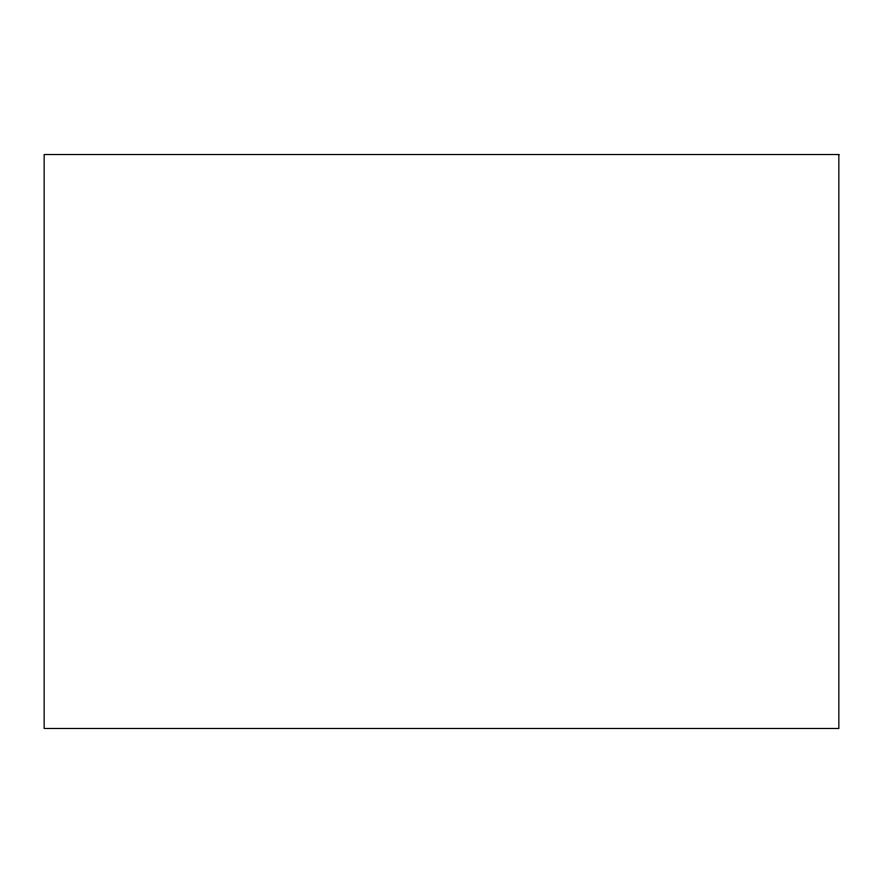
<?xml version="1.0" encoding="UTF-8"?>
<svg xmlns="http://www.w3.org/2000/svg" width="883" height="883" viewBox="0 0 883 883"><rect width="100%" height="100%" fill="white"/><g stroke="black" fill="none" stroke-linecap="round" stroke-linejoin="round"><path stroke-width="1.32" d="M838.85 154.525L44.15 154.525L44.15 728.475L838.85 728.475L838.85 154.525"/></g></svg>
